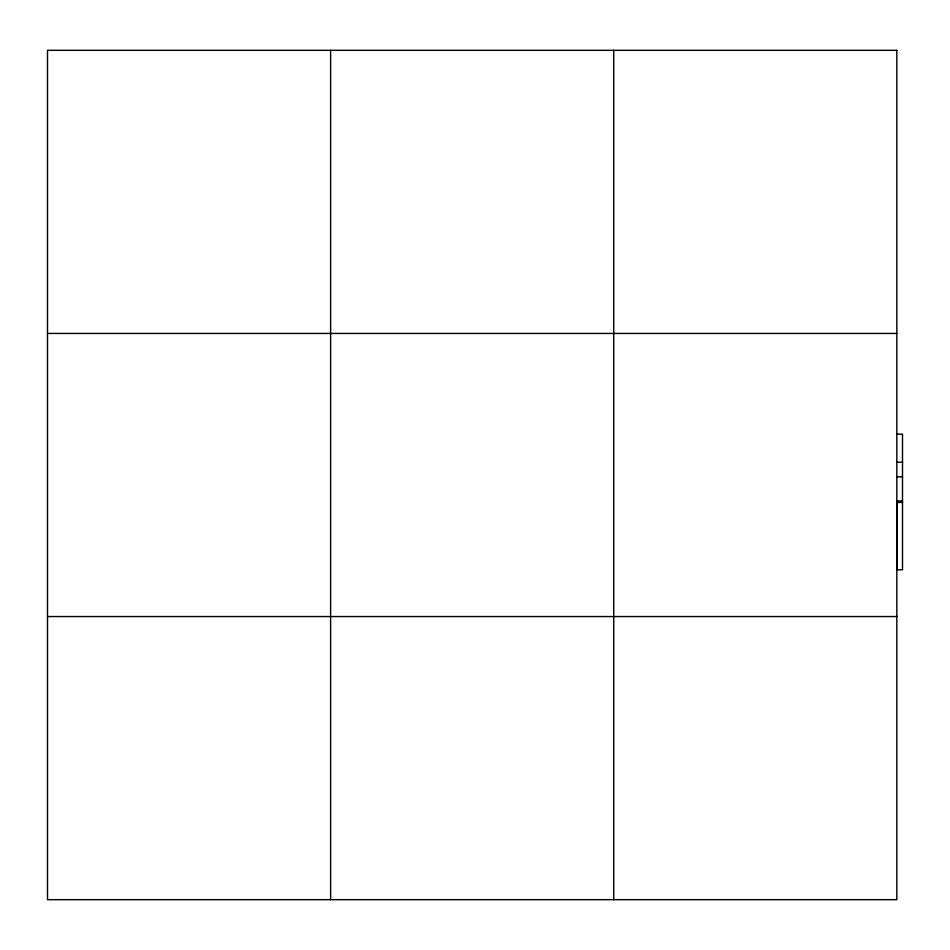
<?xml version="1.0" encoding="UTF-8"?>
<svg xmlns="http://www.w3.org/2000/svg" width="950" height="950" viewBox="0 0 950 950"><rect width="100%" height="100%" fill="white"/><g stroke="black" fill="none" stroke-linecap="round" stroke-linejoin="round"><path stroke-width="1.43" d="M902.5 502.443L902.5 569.798L896.836 569.798L896.836 502.443L902.5 502.443L902.5 434.138L896.836 434.138M47.5 333.438L896.836 333.438M896.836 462.223L902.5 462.223M896.836 476.864L902.5 476.864M896.836 500.994L902.5 500.994M47.5 616.562L896.836 616.562M613.724 50.326L613.724 899.674M330.612 50.326L330.612 899.674M896.836 50.326L47.5 50.326L47.5 899.674L896.836 899.674L896.836 50.326"/></g></svg>
